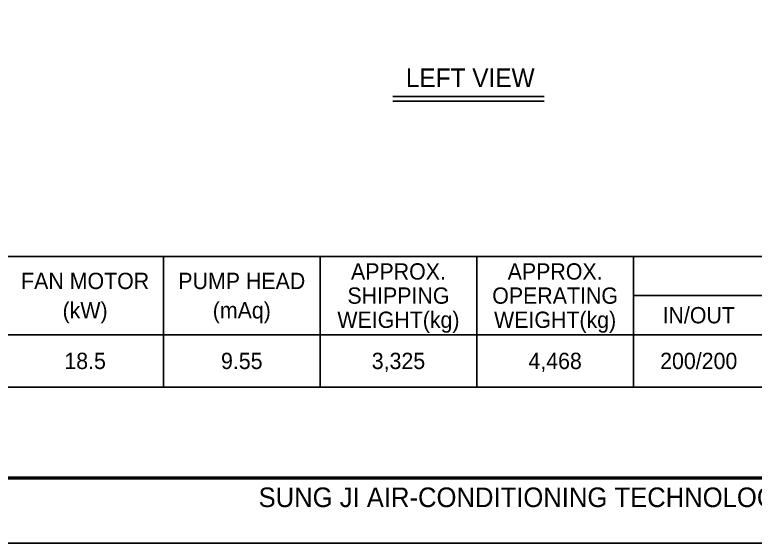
# Model space of a CAD drawing. Header units: millimetres. Extents: x -17070 to 45881, y -291348 to 34009.
# Drawn here: x 24325 to 32264, y 13214 to 18879 of the extents above; entities that cross this region are included whole.
import ezdxf
from ezdxf.enums import TextEntityAlignment as Align

# ---------------------------------------------------------------- set-up
doc = ezdxf.new("R2010")
doc.units = ezdxf.units.MM
for name, color, linetype in [('냉각탑_box', 1, 'Continuous'), ('냉각탑_form', 1, 'Continuous'), ('냉각탑_text', 3, 'Continuous')]:
    doc.layers.add(name, color=color, linetype=linetype)
doc.styles.add('돋움', font='Dotum.ttf')

msp = doc.modelspace()

# ---------------------------------------------------------------- linework, layer by layer
at = {"layer": 'Defpoints'}
msp.add_lwpolyline([(16474, 34008.7), (45881.2, 34008.7), (45881.2, 13213.6), (16474, 13213.6)], close=True, dxfattribs=at)
at = {"layer": '냉각탑_box'}
for p, q in [((28378.7, 18001.1), (30002.1, 18001.1)), ((28378.7, 17954.5), (30002.1, 17954.5)), ((25918.8, 16288.1), (25918.8, 14888.1)), ((27598.8, 16288.1), (27598.8, 14888.1)), ((29278.8, 16288.1), (29278.8, 14888.1)), ((30958.8, 16288.1), (30958.8, 14888.1)), ((30958.8, 15868.1), (36348.8, 15868.1)), ((21298.8, 15448.1), (36348.8, 15448.1))]:
    msp.add_line(p, q, dxfattribs=at)
msp.add_lwpolyline([(21298.8, 16288.1), (36348.8, 16288.1), (36348.8, 14888.1), (21298.8, 14888.1)], close=True, dxfattribs=at)
at = {"layer": '냉각탑_form', "const_width": 35}
msp.add_lwpolyline([(17174.2, 33308.5), (17174.2, 13913.8), (45181.1, 13913.8), (45181.1, 33308.5)], close=True, dxfattribs=at)

# ---------------------------------------------------------------- texts
at = {"layer": '냉각탑_form', "style": '돋움'}
msp.add_text('SUNG JI AIR-CONDITIONING TECHNOLOGY CO. LTD', height=210.051, dxfattribs=at).set_placement((26938.9, 13600.6))
at = {"layer": '냉각탑_text', "style": '돋움'}
for s, height, p in [('LEFT VIEW', 199.97, (29208.6, 18203.3)), ('APPROX.', 175, (28438.8, 16127.1)), ('APPROX.', 175, (30118.8, 16127.1)), ('FAN MOTOR', 175, (25078.8, 16025.6)), ('PUMP HEAD', 175, (26758.8, 16025.6)), ('SHIPPING', 175, (28438.8, 15868.1)), ('OPERATING', 175, (30118.8, 15868.1)), ('(kW)', 175, (25078.8, 15710.6)), ('(mAq)', 175, (26758.8, 15710.6)), ('IN/OUT', 175, (31658.8, 15658.1)), ('WEIGHT(kg)', 175, (28438.8, 15609.1)), ('WEIGHT(kg)', 175, (30118.8, 15609.1)), ('18.5', 175, (25078.8, 15168.1)), ('9.55', 175, (26758.8, 15168.1)), ('3,325', 175, (28438.8, 15168.1)), ('4,468', 175, (30118.8, 15168.1)), ('200/200', 175, (31658.8, 15168.1))]:
    msp.add_text(s, height=height, dxfattribs=at).set_placement(p, align=Align.MIDDLE_CENTER)

doc.saveas('drawing.dxf')
